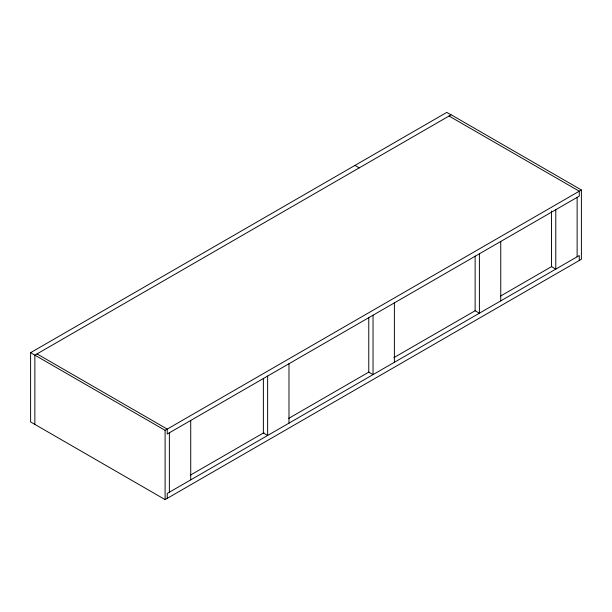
<?xml version="1.0" encoding="UTF-8"?>
<svg xmlns="http://www.w3.org/2000/svg" width="612" height="612" viewBox="0 0 612 612"><rect width="100%" height="100%" fill="white"/><g stroke="black" fill="none" stroke-linecap="round" stroke-linejoin="round"><path stroke-width="0.92" d="M30.684 352.627L446.768 112.401L451.044 114.865M165.102 430.328L30.6 352.673L30.6 421.943L165.102 499.599L165.102 430.328L581.4 189.972L451.174 114.788L34.876 355.144L34.853 424.399M190.271 475.21L263.91 432.692M288.726 418.363L368.982 372.027M393.807 357.699L475.715 310.406M500.539 296.078L551.833 266.465M165.102 499.599L581.4 259.251L581.4 189.972M359.221 167.856L354.975 165.401M449.04 116.02L579.266 191.212L579.266 196.138L167.237 434.023L167.237 429.096L37.011 353.912M579.266 260.483L579.266 255.548L167.237 493.44L167.237 498.367M577.131 197.37L577.131 256.788M555.788 209.702L555.788 269.112L551.519 266.648L551.519 211.01M500.746 241.472L500.746 300.882M479.403 253.804L479.403 313.214L475.126 310.743L475.126 256.053M394.388 302.879L394.388 362.289M373.037 315.211L373.037 374.62L368.768 372.15L368.768 317.46M288.986 363.735L288.986 423.144M267.643 376.059L267.643 435.469L263.374 433.005L263.374 378.308M190.722 420.467L190.722 479.877M169.371 432.791L169.371 492.201"/></g></svg>
